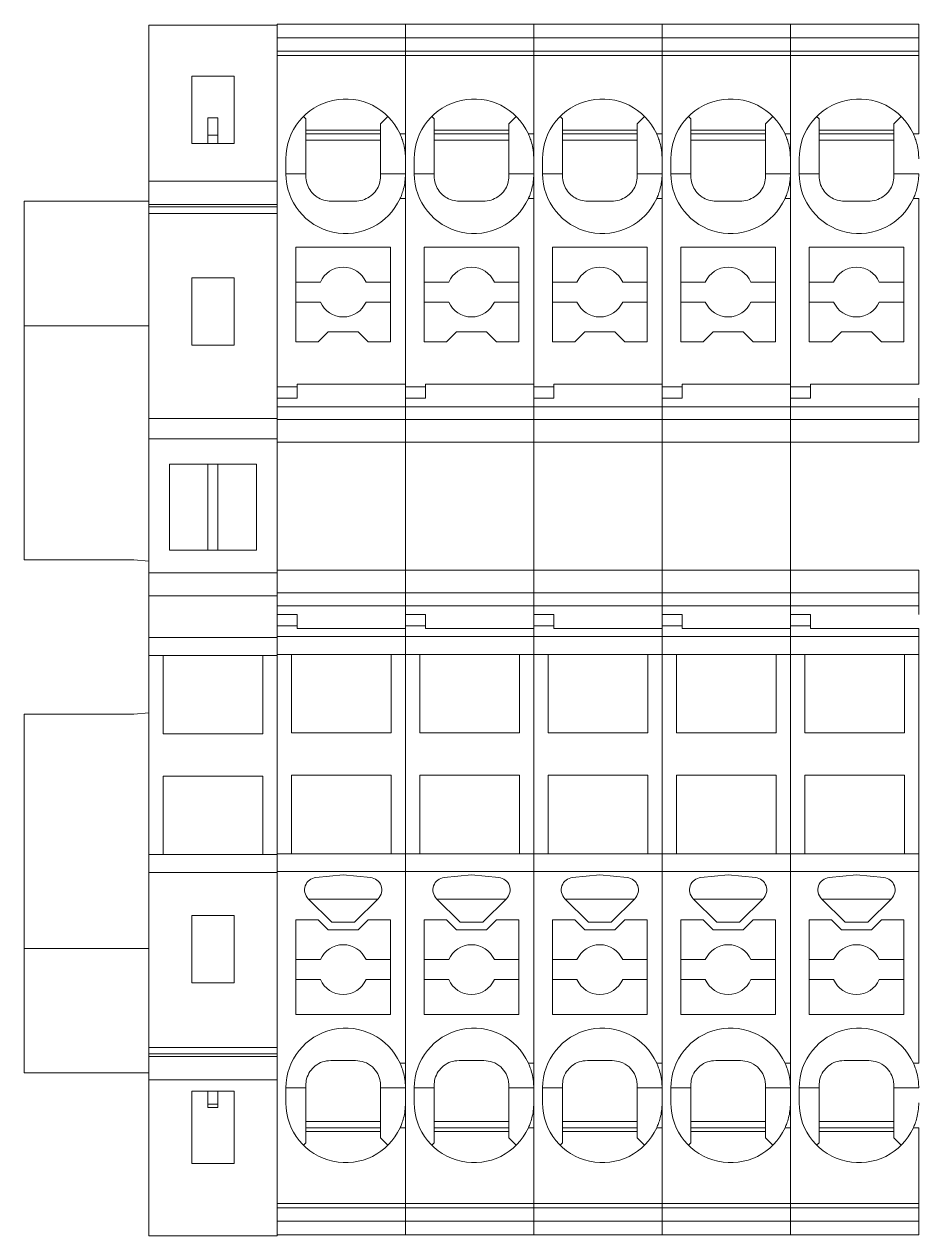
# Model space of a CAD drawing. Header units: millimetres. Extents: x 15 to 265, y 8 to 208.
# Drawn here: x 39.73 to 57.68, y 44.88 to 69.2 of the extents above; entities that cross this region are included whole.
import ezdxf

# ---------------------------------------------------------------- set-up
doc = ezdxf.new("R2010")
doc.units = ezdxf.units.MM

msp = doc.modelspace()

# ---------------------------------------------------------------- linework, layer by layer
at = {"color": 7, "linetype": 'Continuous', "lineweight": 15}
for p, q in [((44.805, 69.184), (42.23, 69.184)), ((42.23, 66.051), (42.23, 69.184)), ((47.38, 69.201), (44.805, 69.201)), ((44.805, 68.928), (44.805, 69.201)), ((49.955, 69.201), (47.38, 69.201)), ((47.38, 68.928), (47.38, 69.201)), ((49.955, 68.928), (49.955, 69.201)), ((52.53, 69.201), (49.955, 69.201)), ((52.53, 68.928), (52.53, 69.201)), ((55.105, 69.201), (52.53, 69.201)), ((57.68, 69.201), (55.105, 69.201)), ((55.105, 68.928), (55.105, 69.201)), ((57.68, 68.928), (57.68, 69.201)), ((47.38, 68.928), (44.805, 68.928)), ((44.805, 68.928), (44.805, 68.66)), ((49.955, 68.928), (47.38, 68.928)), ((47.38, 68.928), (47.38, 68.66)), ((49.955, 68.66), (49.955, 68.928)), ((52.53, 68.928), (49.955, 68.928)), ((52.53, 68.66), (52.53, 68.928)), ((55.105, 68.928), (52.53, 68.928)), ((57.68, 68.928), (55.105, 68.928)), ((55.105, 68.928), (55.105, 68.66)), ((57.68, 68.66), (57.68, 68.928)), ((44.805, 68.66), (47.38, 68.66)), ((44.805, 68.576), (44.805, 68.66)), ((44.805, 68.576), (47.38, 68.576)), ((44.805, 65.444), (44.805, 68.576)), ((47.38, 68.66), (49.955, 68.66)), ((47.38, 68.576), (47.38, 68.66)), ((47.38, 68.576), (49.955, 68.576)), ((47.38, 61.926), (47.38, 68.576)), ((47.38, 68.576), (47.38, 67.001)), ((49.955, 68.576), (49.955, 68.66)), ((49.955, 68.66), (52.53, 68.66)), ((49.955, 68.576), (49.955, 67.001)), ((49.955, 68.576), (52.53, 68.576)), ((49.955, 61.926), (49.955, 68.576)), ((52.53, 68.576), (52.53, 68.66)), ((52.53, 68.66), (55.105, 68.66)), ((52.53, 68.576), (52.53, 67.001)), ((52.53, 68.576), (55.105, 68.576)), ((52.53, 61.926), (52.53, 68.576)), ((55.105, 68.66), (57.68, 68.66)), ((55.105, 68.576), (55.105, 68.66)), ((55.105, 68.576), (57.68, 68.576)), ((55.105, 61.926), (55.105, 68.576)), ((55.105, 68.576), (55.105, 67.001)), ((57.68, 68.576), (57.68, 68.66)), ((57.68, 68.576), (57.68, 67.001)), ((43.092, 66.809), (43.092, 68.159)), ((43.092, 68.159), (43.942, 68.159)), ((43.942, 68.159), (43.942, 66.809)), ((43.617, 67.326), (43.417, 67.326)), ((43.417, 67.326), (43.417, 66.976)), ((43.617, 67.326), (43.617, 66.976)), ((45.331, 67.35), (45.38, 67.301)), ((45.38, 67.301), (45.38, 66.201)), ((47.028, 67.35), (46.88, 67.201)), ((46.88, 66.201), (46.88, 67.201)), ((47.906, 67.35), (47.955, 67.301)), ((47.955, 67.301), (47.955, 66.201)), ((49.603, 67.35), (49.455, 67.201)), ((49.455, 66.201), (49.455, 67.201)), ((50.481, 67.35), (50.53, 67.301)), ((50.53, 67.301), (50.53, 66.201)), ((52.178, 67.35), (52.03, 67.201)), ((52.03, 66.201), (52.03, 67.201)), ((53.056, 67.35), (53.105, 67.301)), ((53.105, 67.301), (53.105, 66.201)), ((54.753, 67.35), (54.605, 67.201)), ((54.605, 66.201), (54.605, 67.201)), ((55.631, 67.35), (55.68, 67.301)), ((55.68, 67.301), (55.68, 66.201)), ((57.328, 67.35), (57.18, 67.201)), ((57.18, 66.201), (57.18, 67.201)), ((43.417, 66.976), (43.617, 66.976)), ((43.417, 66.809), (43.417, 66.976)), ((43.617, 66.976), (43.617, 66.809)), ((46.88, 67.076), (45.38, 67.076)), ((46.88, 67.001), (45.38, 67.001)), ((46.88, 66.876), (45.38, 66.876)), ((47.271, 67.001), (47.38, 67.001)), ((49.455, 67.076), (47.955, 67.076)), ((49.455, 67.001), (47.955, 67.001)), ((49.455, 66.876), (47.955, 66.876)), ((49.846, 67.001), (49.955, 67.001)), ((52.03, 67.076), (50.53, 67.076)), ((52.03, 67.001), (50.53, 67.001)), ((52.03, 66.876), (50.53, 66.876)), ((52.421, 67.001), (52.53, 67.001)), ((54.605, 67.076), (53.105, 67.076)), ((54.605, 67.001), (53.105, 67.001)), ((54.605, 66.876), (53.105, 66.876)), ((54.996, 67.001), (55.105, 67.001)), ((57.18, 67.076), (55.68, 67.076)), ((57.18, 67.001), (55.68, 67.001)), ((57.18, 66.876), (55.68, 66.876)), ((57.571, 67.001), (57.68, 67.001)), ((43.942, 66.809), (43.092, 66.809)), ((44.98, 66.201), (44.98, 66.501)), ((47.555, 66.201), (47.555, 66.501)), ((50.13, 66.201), (50.13, 66.501)), ((52.705, 66.201), (52.705, 66.501)), ((55.28, 66.201), (55.28, 66.501)), ((44.98, 66.201), (45.38, 66.201)), ((45.38, 66.201), (45.38, 66.151)), ((46.88, 66.201), (46.88, 66.151)), ((46.88, 66.201), (47.38, 66.201)), ((47.555, 66.201), (47.955, 66.201)), ((47.955, 66.201), (47.955, 66.151)), ((49.455, 66.201), (49.455, 66.151)), ((49.455, 66.201), (49.955, 66.201)), ((50.13, 66.201), (50.53, 66.201)), ((50.53, 66.201), (50.53, 66.151)), ((52.03, 66.201), (52.03, 66.151)), ((52.03, 66.201), (52.53, 66.201)), ((52.705, 66.201), (53.105, 66.201)), ((53.105, 66.201), (53.105, 66.151)), ((54.605, 66.201), (54.605, 66.151)), ((54.605, 66.201), (55.105, 66.201)), ((55.28, 66.201), (55.68, 66.201)), ((55.68, 66.201), (55.68, 66.151)), ((57.18, 66.201), (57.18, 66.151)), ((57.18, 66.201), (57.68, 66.201)), ((42.23, 66.051), (44.805, 66.051)), ((42.23, 65.583), (42.23, 66.051)), ((47.38, 65.701), (47.271, 65.701)), ((47.38, 65.701), (47.38, 61.976)), ((49.955, 65.701), (49.846, 65.701)), ((49.955, 65.701), (49.955, 61.976)), ((52.53, 65.701), (52.421, 65.701)), ((52.53, 65.701), (52.53, 61.976)), ((55.105, 65.701), (54.996, 65.701)), ((55.105, 65.701), (55.105, 61.976)), ((57.68, 65.701), (57.571, 65.701)), ((57.68, 65.701), (57.68, 61.976)), ((42.23, 65.651), (39.73, 65.651)), ((39.73, 63.151), (39.73, 65.651)), ((44.805, 65.583), (42.23, 65.583)), ((42.23, 65.533), (42.23, 65.583)), ((44.805, 65.533), (42.23, 65.533)), ((42.23, 65.533), (42.23, 65.404)), ((44.805, 65.404), (44.805, 65.444)), ((44.805, 65.404), (42.23, 65.404)), ((42.23, 61.289), (42.23, 65.404)), ((44.805, 61.289), (44.805, 65.404)), ((47.08, 64.726), (45.18, 64.726)), ((45.18, 64.726), (45.18, 62.826)), ((47.08, 62.826), (47.08, 64.726)), ((49.655, 64.726), (47.755, 64.726)), ((47.755, 64.726), (47.755, 62.826)), ((49.655, 62.826), (49.655, 64.726)), ((52.23, 64.726), (50.33, 64.726)), ((50.33, 64.726), (50.33, 62.826)), ((52.23, 62.826), (52.23, 64.726)), ((54.805, 64.726), (52.905, 64.726)), ((52.905, 64.726), (52.905, 62.826)), ((54.805, 62.826), (54.805, 64.726)), ((57.38, 64.726), (55.48, 64.726)), ((55.48, 64.726), (55.48, 62.826)), ((57.38, 62.826), (57.38, 64.726)), ((43.092, 64.109), (43.942, 64.109)), ((43.092, 62.759), (43.092, 64.109)), ((43.942, 64.109), (43.942, 62.759)), ((45.18, 64.026), (45.672, 64.026)), ((46.588, 64.026), (47.08, 64.026)), ((47.755, 64.026), (48.247, 64.026)), ((49.163, 64.026), (49.655, 64.026)), ((50.33, 64.026), (50.822, 64.026)), ((51.738, 64.026), (52.23, 64.026)), ((52.905, 64.026), (53.397, 64.026)), ((54.313, 64.026), (54.805, 64.026)), ((55.48, 64.026), (55.972, 64.026)), ((56.888, 64.026), (57.38, 64.026)), ((45.672, 63.626), (45.18, 63.626)), ((47.08, 63.626), (46.588, 63.626)), ((48.247, 63.626), (47.755, 63.626)), ((49.655, 63.626), (49.163, 63.626)), ((50.822, 63.626), (50.33, 63.626)), ((52.23, 63.626), (51.738, 63.626)), ((53.397, 63.626), (52.905, 63.626)), ((54.805, 63.626), (54.313, 63.626)), ((55.972, 63.626), (55.48, 63.626)), ((57.38, 63.626), (56.888, 63.626)), ((42.23, 63.151), (39.73, 63.151)), ((39.73, 63.151), (39.73, 58.451)), ((45.63, 62.826), (45.83, 63.026)), ((45.83, 63.026), (46.43, 63.026)), ((46.43, 63.026), (46.63, 62.826)), ((48.205, 62.826), (48.405, 63.026)), ((48.405, 63.026), (49.005, 63.026)), ((49.005, 63.026), (49.205, 62.826)), ((50.78, 62.826), (50.98, 63.026)), ((50.98, 63.026), (51.58, 63.026)), ((51.58, 63.026), (51.78, 62.826)), ((53.355, 62.826), (53.555, 63.026)), ((53.555, 63.026), (54.155, 63.026)), ((54.155, 63.026), (54.355, 62.826)), ((55.93, 62.826), (56.13, 63.026)), ((56.13, 63.026), (56.73, 63.026)), ((56.73, 63.026), (56.93, 62.826)), ((43.942, 62.759), (43.092, 62.759)), ((45.18, 62.826), (45.63, 62.826)), ((46.63, 62.826), (47.08, 62.826)), ((47.755, 62.826), (48.205, 62.826)), ((49.205, 62.826), (49.655, 62.826)), ((50.33, 62.826), (50.78, 62.826)), ((51.78, 62.826), (52.23, 62.826)), ((52.905, 62.826), (53.355, 62.826)), ((54.355, 62.826), (54.805, 62.826)), ((55.48, 62.826), (55.93, 62.826)), ((56.93, 62.826), (57.38, 62.826)), ((45.205, 61.926), (44.805, 61.926)), ((47.38, 61.976), (45.205, 61.976)), ((45.205, 61.976), (45.205, 61.926)), ((45.205, 61.926), (45.205, 61.698)), ((47.78, 61.926), (47.38, 61.926)), ((47.38, 61.698), (47.38, 61.926)), ((49.955, 61.976), (47.78, 61.976)), ((47.78, 61.976), (47.78, 61.926)), ((47.78, 61.926), (47.78, 61.698)), ((50.355, 61.926), (49.955, 61.926)), ((49.955, 61.698), (49.955, 61.926)), ((52.53, 61.976), (50.355, 61.976)), ((50.355, 61.976), (50.355, 61.926)), ((50.355, 61.926), (50.355, 61.698)), ((52.93, 61.926), (52.53, 61.926)), ((52.53, 61.698), (52.53, 61.926)), ((55.105, 61.976), (52.93, 61.976)), ((52.93, 61.976), (52.93, 61.926)), ((52.93, 61.926), (52.93, 61.698)), ((55.505, 61.926), (55.105, 61.926)), ((55.105, 61.698), (55.105, 61.926)), ((57.68, 61.976), (55.505, 61.976)), ((55.505, 61.976), (55.505, 61.926)), ((55.505, 61.926), (55.505, 61.698)), ((45.205, 61.698), (44.805, 61.698)), ((47.78, 61.698), (47.38, 61.698)), ((47.38, 61.522), (47.38, 61.698)), ((49.955, 61.698), (49.955, 61.522)), ((50.355, 61.698), (49.955, 61.698)), ((52.53, 61.698), (52.53, 61.522)), ((52.93, 61.698), (52.53, 61.698)), ((55.505, 61.698), (55.105, 61.698)), ((55.105, 61.522), (55.105, 61.698)), ((57.68, 61.698), (57.68, 61.522)), ((42.23, 61.289), (44.805, 61.289)), ((42.23, 60.879), (42.23, 61.289)), ((47.38, 61.522), (44.805, 61.522)), ((44.805, 60.879), (44.805, 61.289)), ((49.955, 61.522), (47.38, 61.522)), ((47.38, 61.522), (47.38, 61.266)), ((49.955, 61.266), (49.955, 61.522)), ((52.53, 61.522), (49.955, 61.522)), ((52.53, 61.266), (52.53, 61.522)), ((55.105, 61.522), (52.53, 61.522)), ((57.68, 61.522), (55.105, 61.522)), ((55.105, 61.522), (55.105, 61.266)), ((57.68, 61.266), (57.68, 61.522)), ((44.805, 61.266), (47.38, 61.266)), ((47.38, 61.266), (49.955, 61.266)), ((47.38, 60.81), (47.38, 61.266)), ((49.955, 61.266), (49.955, 60.81)), ((49.955, 61.266), (52.53, 61.266)), ((52.53, 61.266), (52.53, 60.81)), ((52.53, 61.266), (55.105, 61.266)), ((55.105, 61.266), (57.68, 61.266)), ((55.105, 60.81), (55.105, 61.266)), ((57.68, 61.266), (57.68, 60.81)), ((42.23, 60.879), (44.805, 60.879)), ((42.23, 58.192), (42.23, 60.879)), ((44.805, 60.81), (44.805, 60.879)), ((44.805, 58.243), (44.805, 60.81)), ((47.38, 60.81), (44.805, 60.81)), ((49.955, 60.81), (47.38, 60.81)), ((47.38, 58.243), (47.38, 60.81)), ((49.955, 60.81), (49.955, 58.243)), ((52.53, 60.81), (49.955, 60.81)), ((52.53, 60.81), (52.53, 58.243)), ((55.105, 60.81), (52.53, 60.81)), ((57.68, 60.81), (55.105, 60.81)), ((55.105, 58.243), (55.105, 60.81)), ((42.642, 60.371), (44.392, 60.371)), ((42.642, 58.646), (42.642, 60.371)), ((43.417, 60.371), (43.417, 58.646)), ((43.617, 60.371), (43.617, 58.646)), ((44.392, 60.371), (44.392, 58.646)), ((44.392, 58.646), (42.642, 58.646)), ((41.93, 58.451), (39.73, 58.451)), ((42.23, 58.422), (41.93, 58.451)), ((44.805, 58.192), (42.23, 58.192)), ((42.23, 57.729), (42.23, 58.192)), ((44.805, 58.243), (47.38, 58.243)), ((44.805, 58.192), (44.805, 58.243)), ((44.805, 57.729), (44.805, 58.192)), ((47.38, 58.243), (49.955, 58.243)), ((47.38, 57.787), (47.38, 58.243)), ((49.955, 58.243), (49.955, 57.787)), ((49.955, 58.243), (52.53, 58.243)), ((52.53, 58.243), (52.53, 57.787)), ((52.53, 58.243), (55.105, 58.243)), ((55.105, 58.243), (57.68, 58.243)), ((55.105, 57.787), (55.105, 58.243)), ((57.68, 58.243), (57.68, 57.787)), ((42.23, 57.729), (44.805, 57.729)), ((42.23, 57.729), (42.23, 56.893)), ((47.38, 57.787), (44.805, 57.787)), ((44.805, 56.893), (44.805, 57.729)), ((49.955, 57.787), (47.38, 57.787)), ((47.38, 57.787), (47.38, 57.531)), ((49.955, 57.531), (49.955, 57.787)), ((52.53, 57.787), (49.955, 57.787)), ((52.53, 57.531), (52.53, 57.787)), ((55.105, 57.787), (52.53, 57.787)), ((57.68, 57.787), (55.105, 57.787)), ((55.105, 57.787), (55.105, 57.531)), ((57.68, 57.531), (57.68, 57.787)), ((44.805, 57.531), (47.38, 57.531)), ((47.38, 57.531), (49.955, 57.531)), ((47.38, 57.355), (47.38, 57.531)), ((49.955, 57.531), (49.955, 57.355)), ((49.955, 57.531), (52.53, 57.531)), ((52.53, 57.531), (52.53, 57.355)), ((52.53, 57.531), (55.105, 57.531)), ((55.105, 57.531), (57.68, 57.531)), ((55.105, 57.355), (55.105, 57.531)), ((57.68, 57.531), (57.68, 57.355)), ((45.205, 57.355), (44.805, 57.355)), ((45.205, 57.355), (45.205, 57.127)), ((47.78, 57.355), (47.38, 57.355)), ((47.38, 57.127), (47.38, 57.355)), ((47.78, 57.355), (47.78, 57.127)), ((50.355, 57.355), (49.955, 57.355)), ((49.955, 57.127), (49.955, 57.355)), ((50.355, 57.355), (50.355, 57.127)), ((52.93, 57.355), (52.53, 57.355)), ((52.53, 57.127), (52.53, 57.355)), ((52.93, 57.355), (52.93, 57.127)), ((55.505, 57.355), (55.105, 57.355)), ((55.105, 57.127), (55.105, 57.355)), ((55.505, 57.355), (55.505, 57.127)), ((44.805, 57.127), (45.205, 57.127)), ((44.805, 56.911), (47.38, 56.911)), ((45.205, 57.076), (45.205, 57.127)), ((45.205, 57.076), (47.38, 57.076)), ((47.38, 57.127), (47.78, 57.127)), ((47.38, 56.911), (47.38, 57.127)), ((47.38, 56.911), (47.38, 57.076)), ((47.38, 56.911), (49.955, 56.911)), ((47.38, 56.551), (47.38, 56.911)), ((47.78, 57.076), (47.78, 57.127)), ((47.78, 57.076), (49.955, 57.076)), ((49.955, 57.127), (50.355, 57.127)), ((49.955, 56.911), (49.955, 57.127)), ((49.955, 56.911), (49.955, 57.076)), ((49.955, 56.911), (49.955, 56.551)), ((49.955, 56.911), (52.53, 56.911)), ((50.355, 57.076), (50.355, 57.127)), ((50.355, 57.076), (52.53, 57.076)), ((52.53, 57.127), (52.93, 57.127)), ((52.53, 56.911), (52.53, 57.127)), ((52.53, 56.911), (52.53, 57.076)), ((52.53, 56.911), (52.53, 56.551)), ((52.53, 56.911), (55.105, 56.911)), ((52.93, 57.076), (52.93, 57.127)), ((52.93, 57.076), (55.105, 57.076)), ((55.105, 57.127), (55.505, 57.127)), ((55.105, 56.911), (55.105, 57.127)), ((55.105, 56.911), (55.105, 57.076)), ((55.105, 56.911), (57.68, 56.911)), ((55.105, 56.551), (55.105, 56.911)), ((55.505, 57.076), (55.505, 57.127)), ((55.505, 57.076), (57.68, 57.076)), ((57.68, 56.911), (57.68, 57.076)), ((57.68, 56.911), (57.68, 56.551)), ((44.805, 56.893), (42.23, 56.893)), ((42.23, 56.534), (42.23, 56.893)), ((44.805, 56.534), (44.805, 56.893)), ((42.23, 56.534), (44.805, 56.534)), ((42.23, 52.534), (42.23, 56.534)), ((42.517, 54.959), (42.517, 56.534)), ((44.517, 56.534), (44.517, 54.959)), ((47.38, 56.551), (44.805, 56.551)), ((44.805, 52.551), (44.805, 56.534)), ((45.092, 56.551), (45.092, 54.976)), ((47.092, 54.976), (47.092, 56.551)), ((49.955, 56.551), (47.38, 56.551)), ((47.38, 52.551), (47.38, 56.551)), ((47.667, 56.551), (47.667, 54.976)), ((49.667, 54.976), (49.667, 56.551)), ((49.955, 56.551), (49.955, 52.551)), ((52.53, 56.551), (49.955, 56.551)), ((50.242, 56.551), (50.242, 54.976)), ((52.242, 54.976), (52.242, 56.551)), ((52.53, 56.551), (52.53, 52.551)), ((55.105, 56.551), (52.53, 56.551)), ((52.817, 56.551), (52.817, 54.976)), ((54.817, 54.976), (54.817, 56.551)), ((57.68, 56.551), (55.105, 56.551)), ((55.105, 52.551), (55.105, 56.551)), ((55.392, 56.551), (55.392, 54.976)), ((57.392, 54.976), (57.392, 56.551)), ((57.68, 56.551), (57.68, 52.551)), ((39.73, 55.351), (41.93, 55.351)), ((39.73, 55.351), (39.73, 50.651)), ((41.93, 55.351), (42.23, 55.381)), ((44.517, 54.959), (42.517, 54.959)), ((45.092, 54.976), (47.092, 54.976)), ((47.667, 54.976), (49.667, 54.976)), ((50.242, 54.976), (52.242, 54.976)), ((52.817, 54.976), (54.817, 54.976)), ((55.392, 54.976), (57.392, 54.976)), ((42.517, 54.109), (44.517, 54.109)), ((42.517, 52.534), (42.517, 54.109)), ((44.517, 54.109), (44.517, 52.534)), ((47.092, 54.126), (45.092, 54.126)), ((45.092, 54.126), (45.092, 52.551)), ((47.092, 52.551), (47.092, 54.126)), ((49.667, 54.126), (47.667, 54.126)), ((47.667, 54.126), (47.667, 52.551)), ((49.667, 52.551), (49.667, 54.126)), ((52.242, 54.126), (50.242, 54.126)), ((50.242, 54.126), (50.242, 52.551)), ((52.242, 52.551), (52.242, 54.126)), ((54.817, 54.126), (52.817, 54.126)), ((52.817, 54.126), (52.817, 52.551)), ((54.817, 52.551), (54.817, 54.126)), ((57.392, 54.126), (55.392, 54.126)), ((55.392, 54.126), (55.392, 52.551)), ((57.392, 52.551), (57.392, 54.126)), ((44.805, 52.534), (42.23, 52.534)), ((42.23, 52.175), (42.23, 52.534)), ((47.38, 52.551), (44.805, 52.551)), ((44.805, 52.534), (44.805, 52.551)), ((44.805, 52.175), (44.805, 52.534)), ((49.955, 52.551), (47.38, 52.551)), ((47.38, 52.192), (47.38, 52.551)), ((49.955, 52.551), (49.955, 52.192)), ((52.53, 52.551), (49.955, 52.551)), ((52.53, 52.551), (52.53, 52.192)), ((55.105, 52.551), (52.53, 52.551)), ((57.68, 52.551), (55.105, 52.551)), ((55.105, 52.192), (55.105, 52.551)), ((57.68, 52.551), (57.68, 52.192)), ((42.23, 52.175), (44.805, 52.175)), ((42.23, 48.664), (42.23, 52.175)), ((47.38, 52.192), (44.805, 52.192)), ((44.805, 48.664), (44.805, 52.175)), ((46.13, 52.128), (45.581, 52.075)), ((46.679, 52.075), (46.13, 52.128)), ((49.955, 52.192), (47.38, 52.192)), ((47.38, 45.53), (47.38, 52.192)), ((47.38, 52.192), (47.38, 48.351)), ((48.705, 52.128), (48.156, 52.075)), ((49.254, 52.075), (48.705, 52.128)), ((49.955, 52.192), (49.955, 48.351)), ((52.53, 52.192), (49.955, 52.192)), ((49.955, 45.53), (49.955, 52.192)), ((51.28, 52.128), (50.731, 52.075)), ((51.829, 52.075), (51.28, 52.128)), ((52.53, 52.192), (52.53, 48.351)), ((55.105, 52.192), (52.53, 52.192)), ((52.53, 45.53), (52.53, 52.192)), ((53.855, 52.128), (53.306, 52.075)), ((54.404, 52.075), (53.855, 52.128)), ((57.68, 52.192), (55.105, 52.192)), ((55.105, 45.53), (55.105, 52.192)), ((55.105, 52.192), (55.105, 48.351)), ((56.43, 52.128), (55.881, 52.075)), ((56.979, 52.075), (56.43, 52.128)), ((57.68, 52.192), (57.68, 48.351)), ((45.428, 51.65), (45.901, 51.176)), ((46.823, 51.642), (45.436, 51.642)), ((46.832, 51.65), (46.358, 51.176)), ((48.003, 51.65), (48.476, 51.176)), ((49.398, 51.642), (48.011, 51.642)), ((49.407, 51.65), (48.933, 51.176)), ((50.578, 51.65), (51.051, 51.176)), ((51.973, 51.642), (50.586, 51.642)), ((51.982, 51.65), (51.508, 51.176)), ((53.153, 51.65), (53.626, 51.176)), ((54.548, 51.642), (53.161, 51.642)), ((54.557, 51.65), (54.083, 51.176)), ((55.728, 51.65), (56.201, 51.176)), ((57.123, 51.642), (55.736, 51.642)), ((57.132, 51.65), (56.658, 51.176)), ((43.092, 49.959), (43.092, 51.309)), ((43.092, 51.309), (43.942, 51.309)), ((43.942, 51.309), (43.942, 49.959)), ((45.63, 51.226), (45.18, 51.226)), ((45.18, 51.226), (45.18, 49.326)), ((45.83, 51.026), (45.63, 51.226)), ((46.358, 51.176), (45.901, 51.176)), ((46.63, 51.226), (46.43, 51.027)), ((47.08, 51.226), (46.63, 51.226)), ((47.08, 49.326), (47.08, 51.226)), ((48.205, 51.226), (47.755, 51.226)), ((47.755, 51.226), (47.755, 49.326)), ((48.405, 51.026), (48.205, 51.226)), ((48.933, 51.176), (48.476, 51.176)), ((49.205, 51.226), (49.005, 51.027)), ((49.655, 51.226), (49.205, 51.226)), ((49.655, 49.326), (49.655, 51.226)), ((50.78, 51.226), (50.33, 51.226)), ((50.33, 51.226), (50.33, 49.326)), ((50.98, 51.026), (50.78, 51.226)), ((51.508, 51.176), (51.051, 51.176)), ((51.78, 51.226), (51.58, 51.027)), ((52.23, 51.226), (51.78, 51.226)), ((52.23, 49.326), (52.23, 51.226)), ((53.355, 51.226), (52.905, 51.226)), ((52.905, 51.226), (52.905, 49.326)), ((53.555, 51.026), (53.355, 51.226)), ((54.083, 51.176), (53.626, 51.176)), ((54.355, 51.226), (54.155, 51.027)), ((54.805, 51.226), (54.355, 51.226)), ((54.805, 49.326), (54.805, 51.226)), ((55.93, 51.226), (55.48, 51.226)), ((55.48, 51.226), (55.48, 49.326)), ((56.13, 51.026), (55.93, 51.226)), ((56.658, 51.176), (56.201, 51.176)), ((56.93, 51.226), (56.73, 51.027)), ((57.38, 51.226), (56.93, 51.226)), ((57.38, 49.326), (57.38, 51.226)), ((46.43, 51.027), (45.83, 51.026)), ((49.005, 51.027), (48.405, 51.026)), ((51.58, 51.027), (50.98, 51.026)), ((54.155, 51.027), (53.555, 51.026)), ((56.73, 51.027), (56.13, 51.026)), ((42.23, 50.651), (39.73, 50.651)), ((39.73, 48.151), (39.73, 50.651)), ((45.18, 50.426), (45.672, 50.426)), ((46.588, 50.426), (47.08, 50.426)), ((47.755, 50.426), (48.247, 50.426)), ((49.163, 50.426), (49.655, 50.426)), ((50.33, 50.426), (50.822, 50.426)), ((51.738, 50.426), (52.23, 50.426)), ((52.905, 50.426), (53.397, 50.426)), ((54.313, 50.426), (54.805, 50.426)), ((55.48, 50.426), (55.972, 50.426)), ((56.888, 50.426), (57.38, 50.426)), ((43.942, 49.959), (43.092, 49.959)), ((45.672, 50.026), (45.18, 50.026)), ((47.08, 50.026), (46.588, 50.026)), ((48.247, 50.026), (47.755, 50.026)), ((49.655, 50.026), (49.163, 50.026)), ((50.822, 50.026), (50.33, 50.026)), ((52.23, 50.026), (51.738, 50.026)), ((53.397, 50.026), (52.905, 50.026)), ((54.805, 50.026), (54.313, 50.026)), ((55.972, 50.026), (55.48, 50.026)), ((57.38, 50.026), (56.888, 50.026)), ((45.18, 49.326), (47.08, 49.326)), ((47.755, 49.326), (49.655, 49.326)), ((50.33, 49.326), (52.23, 49.326)), ((52.905, 49.326), (54.805, 49.326)), ((55.48, 49.326), (57.38, 49.326)), ((42.23, 48.664), (44.805, 48.664)), ((42.23, 48.664), (42.23, 48.535)), ((44.805, 48.624), (44.805, 48.664)), ((42.23, 48.535), (44.805, 48.535)), ((42.23, 48.485), (42.23, 48.535)), ((44.805, 48.485), (42.23, 48.485)), ((42.23, 48.017), (42.23, 48.485)), ((44.805, 45.53), (44.805, 48.624)), ((39.73, 48.151), (42.23, 48.151)), ((47.38, 48.351), (47.271, 48.351)), ((49.955, 48.351), (49.846, 48.351)), ((52.53, 48.351), (52.421, 48.351)), ((55.105, 48.351), (54.996, 48.351)), ((57.68, 48.351), (57.571, 48.351)), ((44.805, 48.017), (42.23, 48.017)), ((42.23, 44.884), (42.23, 48.017)), ((43.092, 47.784), (43.942, 47.784)), ((43.092, 46.334), (43.092, 47.784)), ((43.417, 47.784), (43.417, 47.526)), ((43.617, 47.784), (43.617, 47.526)), ((43.942, 47.784), (43.942, 46.334)), ((44.98, 47.851), (44.98, 47.551)), ((45.38, 47.851), (44.98, 47.851)), ((45.38, 47.901), (45.38, 47.851)), ((45.38, 46.751), (45.38, 47.851)), ((46.88, 47.851), (46.88, 47.901)), ((47.38, 47.851), (46.88, 47.851)), ((46.88, 47.851), (46.88, 46.851)), ((47.555, 47.851), (47.555, 47.551)), ((47.955, 47.851), (47.555, 47.851)), ((47.955, 47.901), (47.955, 47.851)), ((47.955, 46.751), (47.955, 47.851)), ((49.455, 47.851), (49.455, 47.901)), ((49.955, 47.851), (49.455, 47.851)), ((49.455, 47.851), (49.455, 46.851)), ((50.13, 47.851), (50.13, 47.551)), ((50.53, 47.851), (50.13, 47.851)), ((50.53, 47.901), (50.53, 47.851)), ((50.53, 46.751), (50.53, 47.851)), ((52.03, 47.851), (52.03, 47.901)), ((52.53, 47.851), (52.03, 47.851)), ((52.03, 47.851), (52.03, 46.851)), ((52.705, 47.851), (52.705, 47.551)), ((53.105, 47.851), (52.705, 47.851)), ((53.105, 47.901), (53.105, 47.851)), ((53.105, 46.751), (53.105, 47.851)), ((54.605, 47.851), (54.605, 47.901)), ((55.105, 47.851), (54.605, 47.851)), ((54.605, 47.851), (54.605, 46.851)), ((55.28, 47.851), (55.28, 47.551)), ((55.68, 47.851), (55.28, 47.851)), ((55.68, 47.901), (55.68, 47.851)), ((55.68, 46.751), (55.68, 47.851)), ((57.18, 47.851), (57.18, 47.901)), ((57.68, 47.851), (57.18, 47.851)), ((57.18, 47.851), (57.18, 46.851)), ((43.617, 47.526), (43.417, 47.526)), ((43.417, 47.526), (43.417, 47.461)), ((43.617, 47.461), (43.417, 47.461)), ((43.617, 47.526), (43.617, 47.461)), ((46.88, 47.176), (45.38, 47.176)), ((49.455, 47.176), (47.955, 47.176)), ((52.03, 47.176), (50.53, 47.176)), ((54.605, 47.176), (53.105, 47.176)), ((57.18, 47.176), (55.68, 47.176)), ((46.88, 47.051), (45.38, 47.051)), ((46.88, 46.976), (45.38, 46.976)), ((47.271, 47.051), (47.38, 47.051)), ((47.38, 47.051), (47.38, 45.53)), ((49.455, 47.051), (47.955, 47.051)), ((49.455, 46.976), (47.955, 46.976)), ((49.846, 47.051), (49.955, 47.051)), ((49.955, 47.051), (49.955, 45.53)), ((52.03, 47.051), (50.53, 47.051)), ((52.03, 46.976), (50.53, 46.976)), ((52.421, 47.051), (52.53, 47.051)), ((52.53, 47.051), (52.53, 45.53)), ((54.605, 47.051), (53.105, 47.051)), ((54.605, 46.976), (53.105, 46.976)), ((54.996, 47.051), (55.105, 47.051)), ((55.105, 47.051), (55.105, 45.53)), ((57.18, 47.051), (55.68, 47.051)), ((57.18, 46.976), (55.68, 46.976)), ((57.571, 47.051), (57.68, 47.051)), ((57.68, 47.051), (57.68, 45.53)), ((45.331, 46.703), (45.38, 46.751)), ((46.88, 46.851), (47.028, 46.703)), ((47.906, 46.703), (47.955, 46.751)), ((49.455, 46.851), (49.603, 46.703)), ((50.481, 46.703), (50.53, 46.751)), ((52.03, 46.851), (52.178, 46.703)), ((53.056, 46.703), (53.105, 46.751)), ((54.605, 46.851), (54.753, 46.703)), ((55.631, 46.703), (55.68, 46.751)), ((57.18, 46.851), (57.328, 46.703)), ((43.092, 46.334), (43.942, 46.334)), ((47.38, 45.53), (44.805, 45.53)), ((44.805, 45.446), (44.805, 45.53)), ((49.955, 45.53), (47.38, 45.53)), ((47.38, 45.446), (47.38, 45.53)), ((49.955, 45.446), (49.955, 45.53)), ((52.53, 45.53), (49.955, 45.53)), ((52.53, 45.446), (52.53, 45.53)), ((55.105, 45.53), (52.53, 45.53)), ((57.68, 45.53), (55.105, 45.53)), ((55.105, 45.446), (55.105, 45.53)), ((57.68, 45.446), (57.68, 45.53)), ((47.38, 45.446), (44.805, 45.446)), ((44.805, 45.175), (44.805, 45.446)), ((49.955, 45.446), (47.38, 45.446)), ((47.38, 45.175), (47.38, 45.446)), ((49.955, 45.446), (49.955, 45.175)), ((52.53, 45.446), (49.955, 45.446)), ((52.53, 45.446), (52.53, 45.175)), ((55.105, 45.446), (52.53, 45.446)), ((57.68, 45.446), (55.105, 45.446)), ((55.105, 45.175), (55.105, 45.446)), ((57.68, 45.446), (57.68, 45.175)), ((44.805, 45.175), (47.38, 45.175)), ((44.805, 44.901), (44.805, 45.175)), ((47.38, 45.175), (49.955, 45.175)), ((47.38, 44.901), (47.38, 45.175)), ((49.955, 44.901), (49.955, 45.175)), ((49.955, 45.175), (52.53, 45.175)), ((52.53, 44.901), (52.53, 45.175)), ((52.53, 45.175), (55.105, 45.175)), ((55.105, 45.175), (57.68, 45.175)), ((55.105, 44.901), (55.105, 45.175)), ((57.68, 44.901), (57.68, 45.175)), ((42.23, 44.884), (44.805, 44.884)), ((44.805, 44.884), (44.805, 44.901)), ((44.805, 44.901), (47.38, 44.901)), ((47.38, 44.901), (49.955, 44.901)), ((49.955, 44.901), (52.53, 44.901)), ((52.53, 44.901), (55.105, 44.901)), ((55.105, 44.901), (57.68, 44.901))]:
    msp.add_line(p, q, dxfattribs=at)
for centre, radius, start, end in [((46.18, 66.501), 1.2, 24.6243, 180), ((48.755, 66.501), 1.2, 24.6243, 180), ((51.33, 66.501), 1.2, 24.6243, 180), ((53.905, 66.501), 1.2, 24.6243, 180), ((56.48, 66.501), 1.2, 24.6243, 180), ((46.18, 66.201), 1.2, 180, 335.3757), ((48.755, 66.201), 1.2, 180, 335.3757), ((51.33, 66.201), 1.2, 180, 335.3757), ((53.905, 66.201), 1.2, 180, 335.3757), ((56.48, 66.201), 1.2, 180, 335.3757), ((46.13, 63.826), 0.5, 23.5782, 156.4218), ((48.705, 63.826), 0.5, 23.5782, 156.4218), ((51.28, 63.826), 0.5, 23.5782, 156.4218), ((53.855, 63.826), 0.5, 23.5782, 156.4218), ((56.43, 63.826), 0.5, 23.5782, 156.4218), ((46.13, 63.826), 0.5, 203.5782, 336.4218), ((48.705, 63.826), 0.5, 203.5782, 336.4218), ((51.28, 63.826), 0.5, 203.5782, 336.4218), ((53.855, 63.826), 0.5, 203.5782, 336.4218), ((56.43, 63.826), 0.5, 203.5782, 336.4218), ((45.605, 51.826), 0.25, 95.4405, 224.9999), ((46.655, 51.826), 0.25, 315, 84.5597), ((48.18, 51.826), 0.25, 95.4405, 224.9999), ((49.23, 51.826), 0.25, 315, 84.5597), ((50.755, 51.826), 0.25, 95.4405, 224.9999), ((51.805, 51.826), 0.25, 315, 84.5597), ((53.33, 51.826), 0.25, 95.4405, 224.9999), ((54.38, 51.826), 0.25, 315, 84.5597), ((55.905, 51.826), 0.25, 95.4405, 224.9999), ((56.955, 51.826), 0.25, 315, 84.5597), ((46.13, 50.226), 0.5, 23.5782, 156.4218), ((48.705, 50.226), 0.5, 23.5782, 156.4218), ((51.28, 50.226), 0.5, 23.5782, 156.4218), ((53.855, 50.226), 0.5, 23.5782, 156.4218), ((56.43, 50.226), 0.5, 23.5782, 156.4218), ((46.13, 50.226), 0.5, 203.5782, 336.4218), ((48.705, 50.226), 0.5, 203.5782, 336.4218), ((51.28, 50.226), 0.5, 203.5782, 336.4218), ((53.855, 50.226), 0.5, 203.5782, 336.4218), ((56.43, 50.226), 0.5, 203.5782, 336.4218), ((46.18, 47.851), 1.2, 24.6243, 180), ((48.755, 47.851), 1.2, 24.6243, 180), ((51.33, 47.851), 1.2, 24.6243, 180), ((53.905, 47.851), 1.2, 24.6243, 180), ((56.48, 47.851), 1.2, 24.6243, 180), ((46.18, 47.551), 1.2, 180, 335.3757), ((48.755, 47.551), 1.2, 180, 335.3757), ((51.33, 47.551), 1.2, 180, 335.3757), ((53.905, 47.551), 1.2, 180, 335.3757), ((56.48, 47.551), 1.2, 180, 335.3757)]:
    msp.add_arc(centre, radius, start, end, dxfattribs=at)
for points, knots in [([(47.271, 67.001), (47.273, 66.996), (47.278, 66.986), (47.31, 66.909), (47.347, 66.79), (47.375, 66.646), (47.378, 66.545), (47.38, 66.501)], [0, 0, 0, 0, 0.201714, 0.402979, 0.615595, 0.837268, 1, 1, 1, 1]), ([(49.846, 67.001), (49.848, 66.996), (49.853, 66.986), (49.885, 66.909), (49.922, 66.79), (49.95, 66.646), (49.953, 66.545), (49.955, 66.501)], [0, 0, 0, 0, 0.2017139, 0.4029785, 0.6155953, 0.8372677, 1, 1, 1, 1]), ([(52.421, 67.001), (52.423, 66.996), (52.428, 66.986), (52.46, 66.909), (52.497, 66.79), (52.525, 66.646), (52.528, 66.545), (52.53, 66.501)], [0, 0, 0, 0, 0.201714, 0.402979, 0.615595, 0.837268, 1, 1, 1, 1]), ([(54.996, 67.001), (54.998, 66.996), (55.003, 66.986), (55.035, 66.909), (55.072, 66.79), (55.1, 66.646), (55.103, 66.545), (55.105, 66.501)], [0, 0, 0, 0, 0.201714, 0.402979, 0.615595, 0.837268, 1, 1, 1, 1]), ([(57.571, 67.001), (57.573, 66.996), (57.578, 66.986), (57.61, 66.909), (57.647, 66.79), (57.675, 66.646), (57.678, 66.545), (57.68, 66.501)], [0, 0, 0, 0, 0.201714, 0.402979, 0.615595, 0.837268, 1, 1, 1, 1]), ([(45.38, 66.151), (45.384, 66.104), (45.392, 66.008), (45.455, 65.877), (45.548, 65.768), (45.673, 65.688), (45.789, 65.655), (45.859, 65.652), (45.88, 65.651)], [0, 0, 0, 0, 0.165538, 0.330968, 0.499815, 0.687388, 0.905918, 1, 1, 1, 1]), ([(46.88, 66.151), (46.875, 66.101), (46.867, 66), (46.797, 65.863), (46.693, 65.752), (46.557, 65.676), (46.448, 65.653), (46.388, 65.652), (46.38, 65.651)], [0, 0, 0, 0, 0.1831143, 0.3662214, 0.5508258, 0.7471462, 0.9638999, 1, 1, 1, 1]), ([(47.38, 66.201), (47.378, 66.148), (47.373, 66.041), (47.343, 65.896), (47.306, 65.781), (47.276, 65.713), (47.272, 65.705), (47.271, 65.701)], [0, 0, 0, 0, 0.202574, 0.404795, 0.616318, 0.838088, 1, 1, 1, 1]), ([(47.955, 66.151), (47.959, 66.104), (47.967, 66.008), (48.03, 65.877), (48.123, 65.768), (48.248, 65.688), (48.364, 65.655), (48.434, 65.652), (48.455, 65.651)], [0, 0, 0, 0, 0.165538, 0.330968, 0.499815, 0.687388, 0.905918, 1, 1, 1, 1]), ([(49.455, 66.151), (49.45, 66.101), (49.442, 66), (49.372, 65.863), (49.268, 65.752), (49.132, 65.676), (49.023, 65.653), (48.963, 65.652), (48.955, 65.651)], [0, 0, 0, 0, 0.183114, 0.366221, 0.550826, 0.747146, 0.9639, 1, 1, 1, 1]), ([(49.955, 66.201), (49.953, 66.148), (49.948, 66.041), (49.918, 65.896), (49.881, 65.781), (49.851, 65.713), (49.847, 65.705), (49.846, 65.701)], [0, 0, 0, 0, 0.202574, 0.404795, 0.616318, 0.838088, 1, 1, 1, 1]), ([(50.53, 66.151), (50.534, 66.104), (50.542, 66.008), (50.605, 65.877), (50.698, 65.768), (50.823, 65.688), (50.939, 65.655), (51.009, 65.652), (51.03, 65.651)], [0, 0, 0, 0, 0.165538, 0.330968, 0.499815, 0.687388, 0.905918, 1, 1, 1, 1]), ([(52.03, 66.151), (52.025, 66.101), (52.017, 66), (51.947, 65.863), (51.843, 65.752), (51.707, 65.676), (51.598, 65.653), (51.538, 65.652), (51.53, 65.651)], [0, 0, 0, 0, 0.183114, 0.366221, 0.550826, 0.747146, 0.9639, 1, 1, 1, 1]), ([(52.53, 66.201), (52.528, 66.148), (52.523, 66.041), (52.493, 65.896), (52.456, 65.781), (52.426, 65.713), (52.422, 65.705), (52.421, 65.701)], [0, 0, 0, 0, 0.202574, 0.404795, 0.616318, 0.838088, 1, 1, 1, 1]), ([(53.105, 66.151), (53.109, 66.104), (53.117, 66.008), (53.18, 65.877), (53.273, 65.768), (53.398, 65.688), (53.514, 65.655), (53.584, 65.652), (53.605, 65.651)], [0, 0, 0, 0, 0.165538, 0.330968, 0.499815, 0.687388, 0.905918, 1, 1, 1, 1]), ([(54.605, 66.151), (54.6, 66.101), (54.592, 66), (54.522, 65.863), (54.418, 65.752), (54.282, 65.676), (54.173, 65.653), (54.113, 65.652), (54.105, 65.651)], [0, 0, 0, 0, 0.183114, 0.366221, 0.550826, 0.747146, 0.9639, 1, 1, 1, 1]), ([(55.105, 66.201), (55.103, 66.148), (55.098, 66.041), (55.068, 65.896), (55.031, 65.781), (55.001, 65.713), (54.997, 65.705), (54.996, 65.701)], [0, 0, 0, 0, 0.202574, 0.404795, 0.616318, 0.838088, 1, 1, 1, 1]), ([(55.68, 66.151), (55.684, 66.104), (55.692, 66.008), (55.755, 65.877), (55.848, 65.768), (55.973, 65.688), (56.089, 65.655), (56.159, 65.652), (56.18, 65.651)], [0, 0, 0, 0, 0.165538, 0.330968, 0.499815, 0.687388, 0.905918, 1, 1, 1, 1]), ([(57.18, 66.151), (57.175, 66.101), (57.167, 66), (57.097, 65.863), (56.993, 65.752), (56.857, 65.676), (56.748, 65.653), (56.688, 65.652), (56.68, 65.651)], [0, 0, 0, 0, 0.183114, 0.366221, 0.550826, 0.747146, 0.9639, 1, 1, 1, 1]), ([(57.68, 66.201), (57.678, 66.148), (57.673, 66.041), (57.643, 65.896), (57.606, 65.781), (57.576, 65.713), (57.572, 65.705), (57.571, 65.701)], [0, 0, 0, 0, 0.202574, 0.404795, 0.616318, 0.838088, 1, 1, 1, 1]), ([(45.88, 65.651), (45.937, 65.651), (46.025, 65.651), (46.173, 65.651), (46.285, 65.651), (46.349, 65.651), (46.38, 65.651)], [0, 0, 0, 0, 0.387804, 0.599062, 0.810983, 1, 1, 1, 1]), ([(48.455, 65.651), (48.512, 65.651), (48.6, 65.651), (48.748, 65.651), (48.86, 65.651), (48.924, 65.651), (48.955, 65.651)], [0, 0, 0, 0, 0.387804, 0.599062, 0.810983, 1, 1, 1, 1]), ([(51.03, 65.651), (51.087, 65.651), (51.175, 65.651), (51.323, 65.651), (51.435, 65.651), (51.499, 65.651), (51.53, 65.651)], [0, 0, 0, 0, 0.387804, 0.599062, 0.810983, 1, 1, 1, 1]), ([(53.605, 65.651), (53.662, 65.651), (53.75, 65.651), (53.898, 65.651), (54.01, 65.651), (54.074, 65.651), (54.105, 65.651)], [0, 0, 0, 0, 0.387804, 0.599062, 0.810983, 1, 1, 1, 1]), ([(56.18, 65.651), (56.237, 65.651), (56.325, 65.651), (56.473, 65.651), (56.585, 65.651), (56.649, 65.651), (56.68, 65.651)], [0, 0, 0, 0, 0.387804, 0.599062, 0.810983, 1, 1, 1, 1]), ([(45.88, 48.401), (45.824, 48.396), (45.718, 48.387), (45.57, 48.305), (45.458, 48.185), (45.391, 48.044), (45.383, 47.946), (45.38, 47.901)], [0, 0, 0, 0, 0.244717, 0.468069, 0.657226, 0.847198, 1, 1, 1, 1]), ([(45.88, 48.401), (45.937, 48.401), (46.025, 48.401), (46.173, 48.401), (46.285, 48.401), (46.349, 48.401), (46.38, 48.401)], [0, 0, 0, 0, 0.387804, 0.599062, 0.810983, 1, 1, 1, 1]), ([(46.38, 48.401), (46.438, 48.396), (46.555, 48.384), (46.716, 48.287), (46.827, 48.145), (46.875, 48.009), (46.878, 47.929), (46.88, 47.901)], [0, 0, 0, 0, 0.2402355, 0.4900547, 0.7068963, 0.899731, 1, 1, 1, 1]), ([(48.455, 48.401), (48.399, 48.396), (48.293, 48.387), (48.145, 48.305), (48.033, 48.185), (47.966, 48.044), (47.958, 47.946), (47.955, 47.901)], [0, 0, 0, 0, 0.244717, 0.468069, 0.657226, 0.847198, 1, 1, 1, 1]), ([(48.455, 48.401), (48.512, 48.401), (48.6, 48.401), (48.748, 48.401), (48.86, 48.401), (48.924, 48.401), (48.955, 48.401)], [0, 0, 0, 0, 0.387804, 0.599062, 0.810983, 1, 1, 1, 1]), ([(48.955, 48.401), (49.013, 48.396), (49.13, 48.384), (49.291, 48.287), (49.402, 48.145), (49.45, 48.009), (49.453, 47.929), (49.455, 47.901)], [0, 0, 0, 0, 0.2402355, 0.4900547, 0.7068963, 0.899731, 1, 1, 1, 1]), ([(51.03, 48.401), (50.974, 48.396), (50.868, 48.387), (50.72, 48.305), (50.608, 48.185), (50.541, 48.044), (50.533, 47.946), (50.53, 47.901)], [0, 0, 0, 0, 0.244717, 0.468069, 0.657226, 0.847198, 1, 1, 1, 1]), ([(51.03, 48.401), (51.087, 48.401), (51.175, 48.401), (51.323, 48.401), (51.435, 48.401), (51.499, 48.401), (51.53, 48.401)], [0, 0, 0, 0, 0.387804, 0.599062, 0.810983, 1, 1, 1, 1]), ([(51.53, 48.401), (51.588, 48.396), (51.705, 48.384), (51.866, 48.287), (51.977, 48.145), (52.025, 48.009), (52.028, 47.929), (52.03, 47.901)], [0, 0, 0, 0, 0.240236, 0.490055, 0.706896, 0.899731, 1, 1, 1, 1]), ([(53.605, 48.401), (53.549, 48.396), (53.443, 48.387), (53.295, 48.305), (53.183, 48.185), (53.116, 48.044), (53.108, 47.946), (53.105, 47.901)], [0, 0, 0, 0, 0.244717, 0.468069, 0.6572257, 0.847198, 1, 1, 1, 1]), ([(53.605, 48.401), (53.662, 48.401), (53.75, 48.401), (53.898, 48.401), (54.01, 48.401), (54.074, 48.401), (54.105, 48.401)], [0, 0, 0, 0, 0.387804, 0.599062, 0.810983, 1, 1, 1, 1]), ([(54.105, 48.401), (54.163, 48.396), (54.28, 48.384), (54.441, 48.287), (54.552, 48.145), (54.6, 48.009), (54.603, 47.929), (54.605, 47.901)], [0, 0, 0, 0, 0.240236, 0.490055, 0.706896, 0.899731, 1, 1, 1, 1]), ([(56.18, 48.401), (56.124, 48.396), (56.018, 48.387), (55.87, 48.305), (55.758, 48.185), (55.691, 48.044), (55.683, 47.946), (55.68, 47.901)], [0, 0, 0, 0, 0.244717, 0.468069, 0.657226, 0.847198, 1, 1, 1, 1]), ([(56.18, 48.401), (56.237, 48.401), (56.325, 48.401), (56.473, 48.401), (56.585, 48.401), (56.649, 48.401), (56.68, 48.401)], [0, 0, 0, 0, 0.387804, 0.599062, 0.810983, 1, 1, 1, 1]), ([(56.68, 48.401), (56.738, 48.396), (56.855, 48.384), (57.016, 48.287), (57.127, 48.145), (57.175, 48.009), (57.178, 47.929), (57.18, 47.901)], [0, 0, 0, 0, 0.240236, 0.490055, 0.706896, 0.899731, 1, 1, 1, 1]), ([(47.271, 48.351), (47.273, 48.346), (47.278, 48.336), (47.31, 48.259), (47.347, 48.14), (47.375, 47.996), (47.378, 47.895), (47.38, 47.851)], [0, 0, 0, 0, 0.201714, 0.402979, 0.615595, 0.837268, 1, 1, 1, 1]), ([(49.846, 48.351), (49.848, 48.346), (49.853, 48.336), (49.885, 48.259), (49.922, 48.14), (49.95, 47.996), (49.953, 47.895), (49.955, 47.851)], [0, 0, 0, 0, 0.201714, 0.402979, 0.615595, 0.837268, 1, 1, 1, 1]), ([(52.421, 48.351), (52.423, 48.346), (52.428, 48.336), (52.46, 48.259), (52.497, 48.14), (52.525, 47.996), (52.528, 47.895), (52.53, 47.851)], [0, 0, 0, 0, 0.201714, 0.402979, 0.615595, 0.837268, 1, 1, 1, 1]), ([(54.996, 48.351), (54.998, 48.346), (55.003, 48.336), (55.035, 48.259), (55.072, 48.14), (55.1, 47.996), (55.103, 47.895), (55.105, 47.851)], [0, 0, 0, 0, 0.201714, 0.402979, 0.615595, 0.837268, 1, 1, 1, 1]), ([(57.571, 48.351), (57.573, 48.346), (57.578, 48.336), (57.61, 48.259), (57.647, 48.14), (57.675, 47.996), (57.678, 47.895), (57.68, 47.851)], [0, 0, 0, 0, 0.201714, 0.402979, 0.615595, 0.837268, 1, 1, 1, 1]), ([(47.38, 47.551), (47.378, 47.498), (47.373, 47.391), (47.343, 47.246), (47.306, 47.131), (47.276, 47.063), (47.272, 47.055), (47.271, 47.051)], [0, 0, 0, 0, 0.2025743, 0.404795, 0.6163181, 0.838088, 1, 1, 1, 1]), ([(49.955, 47.551), (49.953, 47.498), (49.948, 47.391), (49.918, 47.246), (49.881, 47.131), (49.851, 47.063), (49.847, 47.055), (49.846, 47.051)], [0, 0, 0, 0, 0.2025743, 0.404795, 0.6163181, 0.838088, 1, 1, 1, 1]), ([(52.53, 47.551), (52.528, 47.498), (52.523, 47.391), (52.493, 47.246), (52.456, 47.131), (52.426, 47.063), (52.422, 47.055), (52.421, 47.051)], [0, 0, 0, 0, 0.2025743, 0.404795, 0.6163181, 0.838088, 1, 1, 1, 1]), ([(55.105, 47.551), (55.103, 47.498), (55.098, 47.391), (55.068, 47.246), (55.031, 47.131), (55.001, 47.063), (54.997, 47.055), (54.996, 47.051)], [0, 0, 0, 0, 0.202574, 0.404795, 0.616318, 0.838088, 1, 1, 1, 1]), ([(57.68, 47.551), (57.678, 47.498), (57.673, 47.391), (57.643, 47.246), (57.606, 47.131), (57.576, 47.063), (57.572, 47.055), (57.571, 47.051)], [0, 0, 0, 0, 0.202574, 0.404795, 0.616318, 0.838088, 1, 1, 1, 1])]:
    msp.add_open_spline(points, degree=3, knots=knots, dxfattribs=at)

doc.saveas('drawing.dxf')
